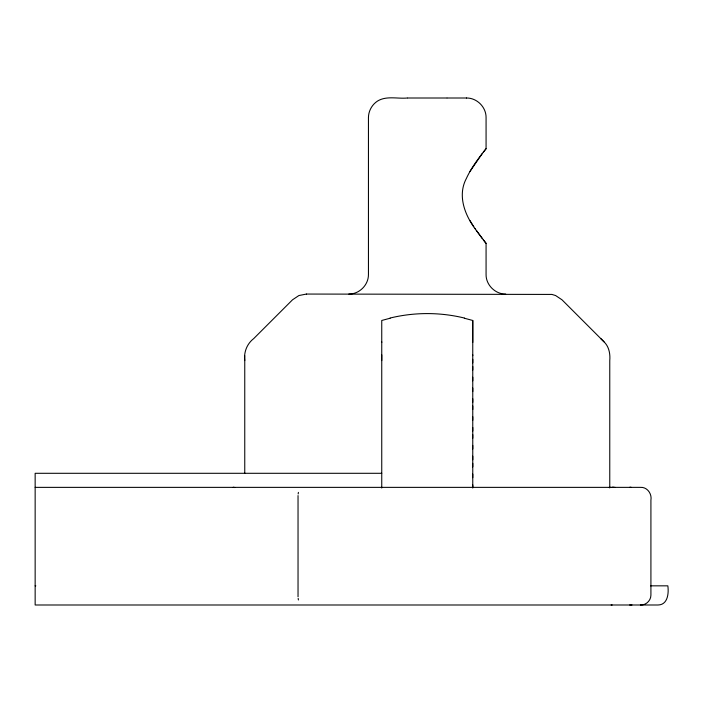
<?xml version="1.0" encoding="UTF-8"?>
<svg xmlns="http://www.w3.org/2000/svg" width="703" height="703" viewBox="0 0 703 703"><rect width="100%" height="100%" fill="white"/><g stroke="black" fill="none" stroke-linecap="round" stroke-linejoin="round"><path stroke-width="1.05" d="M244.758 473.295L244.758 360.586C243.695 352.194 246.973 343.776 253.721 338.591L292.518 299.803L298.898 295.541L306.42 294.056M381.747 360.586L381.747 354.813M381.747 342.466L381.747 341.825M472.759 487.557L472.759 484.868M472.759 477.697L472.759 474.103M472.759 466.933L472.759 463.339M472.759 459.753L472.759 456.168M472.759 448.989L472.759 445.403M472.759 438.224L472.759 434.639M472.759 431.053L472.759 427.459M472.759 420.289L472.759 416.703M472.759 409.524L472.759 405.939M472.759 402.344L472.759 398.759M472.759 391.58L472.759 387.994M472.759 380.824L472.759 377.23M472.759 370.059L472.759 366.465M472.759 362.88L472.759 359.295M472.759 355.7L472.759 354.795M464.358 318.222L472.759 320.471L472.759 342.466M298.037 495.589L298.037 596.777M298.169 493.963L298.397 492.372M466.432 98.007C476.924 97.831 486.23 107.12 486.072 117.612L486.072 148.72C478.638 158.052 471.335 167.666 466.326 178.553C457.407 195.337 464.621 214.643 475.14 228.774M469.947 171.506L482.381 153.386M483.312 152.191L485.342 149.625M485.624 149.273L486.072 148.72M390.147 318.222L381.747 320.471L381.747 488.031M640.424 604.993C645.899 605.353 650.881 600.678 650.916 595.195L650.916 500.202C652.103 493.796 647.191 486.854 640.398 487.364L35.15 487.364M609.334 487.557L611.153 487.364M348.837 294.056C359.312 294.223 368.592 284.926 368.442 274.451L368.442 117.612C368.477 111.039 371.949 104.712 377.441 101.118C386.386 95.546 397.485 98.956 407.327 98.007M630.459 604.993L631.979 604.949L630.573 604.993M613.886 487.364L611.962 487.372L615.107 487.364M611.153 604.993L612.12 604.993M629.686 604.993L630.231 604.993M407.652 98.007L446.862 98.007M447.187 98.007L466.467 98.007M306.394 294.056L551.908 294.425L555.607 295.541L561.996 299.803L604.018 341.825C609.053 346.623 610.353 353.917 609.765 360.586L609.765 487.9M381.747 473.295L35.15 473.295L35.15 604.993L658.034 604.993C667.806 604.879 668.878 593.314 667.85 585.836L650.53 585.836M234.758 487.522L233.37 487.364M35.15 585.836L35.818 585.836M505.677 294.056C495.395 294.267 485.861 284.987 486.072 274.451L486.072 243.335L485.624 242.79M233.053 487.364L234.811 487.522M600.775 338.591L604.018 341.825M486.072 243.335L485.079 242.113M485.342 242.438L476.309 230.461M484.798 241.753L483.312 239.864M482.381 238.669L475.052 228.651M473.778 226.753L469.947 220.557M298.169 598.394L298.397 599.984M244.749 355.683L244.758 360.586M472.759 320.471L472.759 488.031M390.103 318.037A157.402 157.402 0 0 1 464.402 318.037M631.215 487.407L629.73 487.364L631.215 487.407"/></g></svg>
